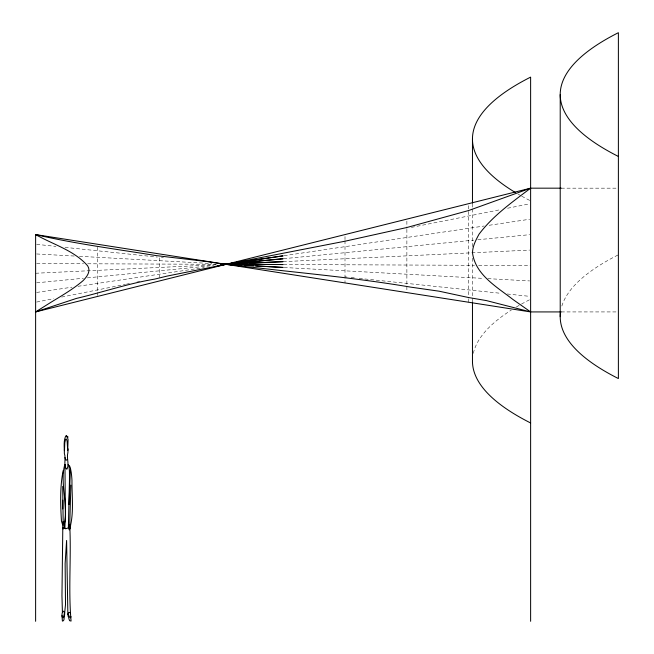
<?xml version="1.0" encoding="UTF-8"?>
<svg xmlns="http://www.w3.org/2000/svg" width="654" height="654" viewBox="0 0 654 654"><rect width="100%" height="100%" fill="white"/><g stroke="black" fill="none" stroke-linecap="round" stroke-linejoin="round"><path stroke-width="0.49" stroke-dasharray="3.27 2.45" d="M36.616 302.058L53.587 298.674M61.672 297.063L125.437 284.359M126.443 284.163L129.435 283.566M136.825 282.095L139.833 281.498M411.382 227.396L500.563 209.632M507.578 208.234L529.626 203.844M36.632 292.436L71.989 287.188M77.99 286.297L204.326 267.543M284.122 255.698L484.156 226.006M489.208 225.262L529.617 219.262M36.632 282.822L83.393 278.252M87.35 277.868L213.498 265.549M283.632 258.698L473.709 240.141M477.772 239.74L529.609 234.68M35.618 273.249L217.022 264.747M283.272 261.641L470.782 252.853M471.796 252.804L529.609 250.098M561.238 188.172L617.36 188.172M561.238 311.925L617.36 311.925M36.64 263.587L83.589 263.766M87.677 263.783L216.27 264.29M283.632 264.551L474.493 265.295M478.573 265.311L530.623 265.516M36.64 253.973L74.327 256.033M79.42 256.311L211.822 263.554M284.138 267.502L483.772 278.424M487.843 278.645L529.609 280.926M36.632 244.351L55.909 246.386M65.04 247.351L157.344 257.087M161.399 257.512L163.426 257.725M345.001 276.879L347.029 277.092M351.084 277.517L355.138 277.95M359.201 278.375L501.209 293.352M507.291 293.998L529.609 296.344M472.466 203.917L472.466 207.98M472.466 208.994L472.466 248.013M472.466 258.199L472.466 302.009M468.746 205.675L468.746 298.232M468.746 299.205L468.746 302.254M406.878 221.15L406.878 228.295M406.878 229.317L406.878 290.548M345.001 236.593L345.001 239.617M345.001 240.623L345.001 282.92M159.372 257.864L159.372 277.598M97.495 247.261L97.495 291.431M97.495 292.436L97.495 295.453M561.86 306.023A588.592 142.752 0 0 1 618.382 254.807M473.332 353.348A588.592 142.752 0 0 1 511.297 310.102M516.333 307.02A588.592 142.752 0 0 1 520.592 304.56M521.467 304.069A588.592 142.752 0 0 1 530.623 299.221M529.675 200.394A588.592 142.752 0 0 1 521.467 196.02M520.592 195.53A588.592 142.752 0 0 1 518.009 194.058"/><path stroke-width="0.98" d="M62.719 486.445L63.144 521.5L62.457 524.255L63.103 529.004C65.425 527.86 63.34 523.233 63.144 521.5M62.784 500.171L62.727 508.918M62.408 612.52L61.958 595.622L62.8 527.794M67.853 437.281L67.828 436.946C66.749 436.488 67.207 438.409 66.667 435.899A2.976 0.605 -90 0 0 66.201 435.834L65.931 436.063A21.141 4.3 -90 0 0 65.384 436.815C63.405 441.965 64.46 447.949 64.354 453.418C66.177 458.413 63.225 465.223 66.561 469.147L67.076 469.016C69.438 463.939 66.356 458.07 67.877 452.666A9.696 1.97 -90 0 0 67.983 448.832M70.591 613.64L69.872 612.545L68.915 612.381L67.869 614.351L68.163 616.395A5.682 1.153 -90 0 1 68.907 618.684L69.569 620.687L71.073 621.063C68.245 589.352 71.36 556.93 69.733 525.039L70.877 485.088M61.991 615.553L62.392 621.104C64.926 621.218 63.651 616.64 64.55 615.087A3.622 0.736 -90 0 0 64.672 612.692L63.168 611.106C61.893 612.733 61.689 615.25 62.343 617.196A11.347 2.305 -90 0 0 63.618 617.368L64.484 612.61M68.13 464.52L68.981 466.22L69.414 471.052A55.386 11.257 -90 0 1 69.357 484.606L68.392 526.887L68.147 527.991L65.555 528.8L64.059 527.263M64.018 525.342C69.013 506.09 59.547 483.142 64.73 464.929L65.057 464.504M71.073 616.673C70.509 619.943 68.18 614.956 68.384 613.591M68.997 504.586L70.46 468.346L69.626 466.016L68.817 465.468M64.975 464.618L65.375 516.308A26.176 5.322 90 0 1 65.04 523.568L64.86 528.416M70.141 528.489L69.234 529.953L68.392 526.887M63.168 470.537C59.866 487.066 60.479 504.185 61.435 520.936L62.457 524.255M66.814 459.688L66.585 460.048A10.799 2.199 90 0 1 65.743 459.909L64.991 457.547M69.349 524.696L69.128 526.38L68.515 525.775M561.238 188.172L530.623 188.172L35.618 311.925L51.641 301.862C62.392 295.322 73.346 288.962 82.903 280.803C86.729 277.026 91.2 271.336 87.652 265.843C74.196 250.368 52.999 244.514 35.618 234.582L35.618 621.3M35.618 311.925L76.305 298.445C102.498 292.313 127.988 283.558 154.606 279.135L167.13 276.086L221.248 265.262M216.989 266.121L345.001 241.212L406.878 227.51L468.746 210.49L530.623 188.172C512.27 202.102 493.026 215.624 479.022 234.214C475.867 240.059 472.662 245.945 472.49 252.771C475.311 274.868 497.073 287.081 513.063 299.565L530.623 311.925L561.238 311.925M221.248 265.034L283.125 255.845L221.248 264.788L228.352 264.102M230.38 263.897L235.448 263.407M237.476 263.21L283.125 258.747L221.248 264.551L231.393 264.077M235.448 263.881L246.607 263.358M249.648 263.219L283.125 261.649L221.248 264.306L283.125 264.551L221.248 264.069L241.539 265.172M244.58 265.344L253.711 265.843M255.739 265.949L283.125 267.453L221.248 263.824M219.221 263.611L283.509 270.797C325.954 275.408 368.455 279.961 410.557 287.114L439.136 291.202L468.746 297.578L486.429 300.595L530.623 311.925L35.618 234.582C75.455 243.852 115.979 249.043 156.281 255.616L207.637 261.641L221.248 263.775M64.672 612.692L65.514 604.623L65.13 563.584L66.602 540.449L67.869 614.351M70.182 527.909L70.763 524.328C73.755 510.153 71.817 494.833 71.965 480.257A30.133 6.123 90 0 0 71.229 472.368L70.46 468.346M64.296 449.846L64.484 450.655L64.779 442.758L65.564 439.325L66.471 439.038L67.158 441.352L67.689 450.508L68.09 439.586L67.362 437.224A31.253 6.352 -90 0 1 67.844 436.921M560.216 94.577L560.216 316.675M530.623 621.3L530.623 77.123A588.592 142.752 0 0 0 515.499 192.578M472.466 139L472.466 203.181M472.466 302.009L472.466 361.098A588.592 142.752 0 0 0 530.623 422.974M560.429 312.8A588.592 142.752 0 0 0 618.382 378.552L618.382 32.7A588.592 142.752 0 0 0 618.382 156.453M66.201 435.834A2.976 0.605 90 0 1 66.667 435.891"/></g></svg>
